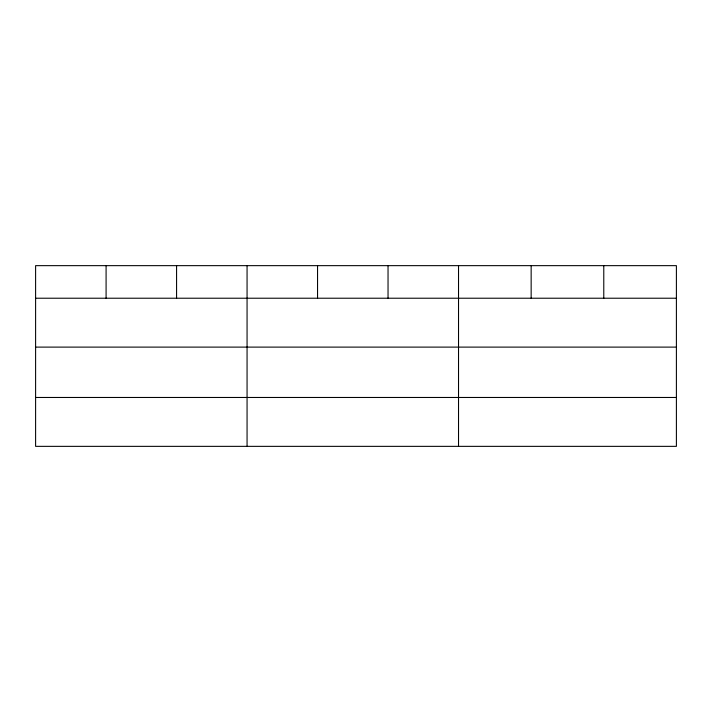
<?xml version="1.0" encoding="UTF-8"?>
<svg xmlns="http://www.w3.org/2000/svg" width="712" height="712" viewBox="0 0 712 712"><rect width="100%" height="100%" fill="white"/><g stroke="black" fill="none" stroke-linecap="round" stroke-linejoin="round"><path stroke-width="1.07" d="M676.4 347.109L676.4 265.647L35.6 265.647L35.6 446.353L676.4 446.353L676.4 347.109L35.6 347.109M35.6 298.221L676.4 298.221M35.6 397.474L676.4 397.474M603.776 265.647L603.776 298.221M531.152 265.647L531.152 298.221M458.528 265.647L458.528 446.353M388.04 265.647L388.04 298.221M317.552 265.647L317.552 298.221M247.064 265.647L247.064 446.353M176.576 265.647L176.576 298.221M106.088 265.647L106.088 298.221"/></g></svg>
